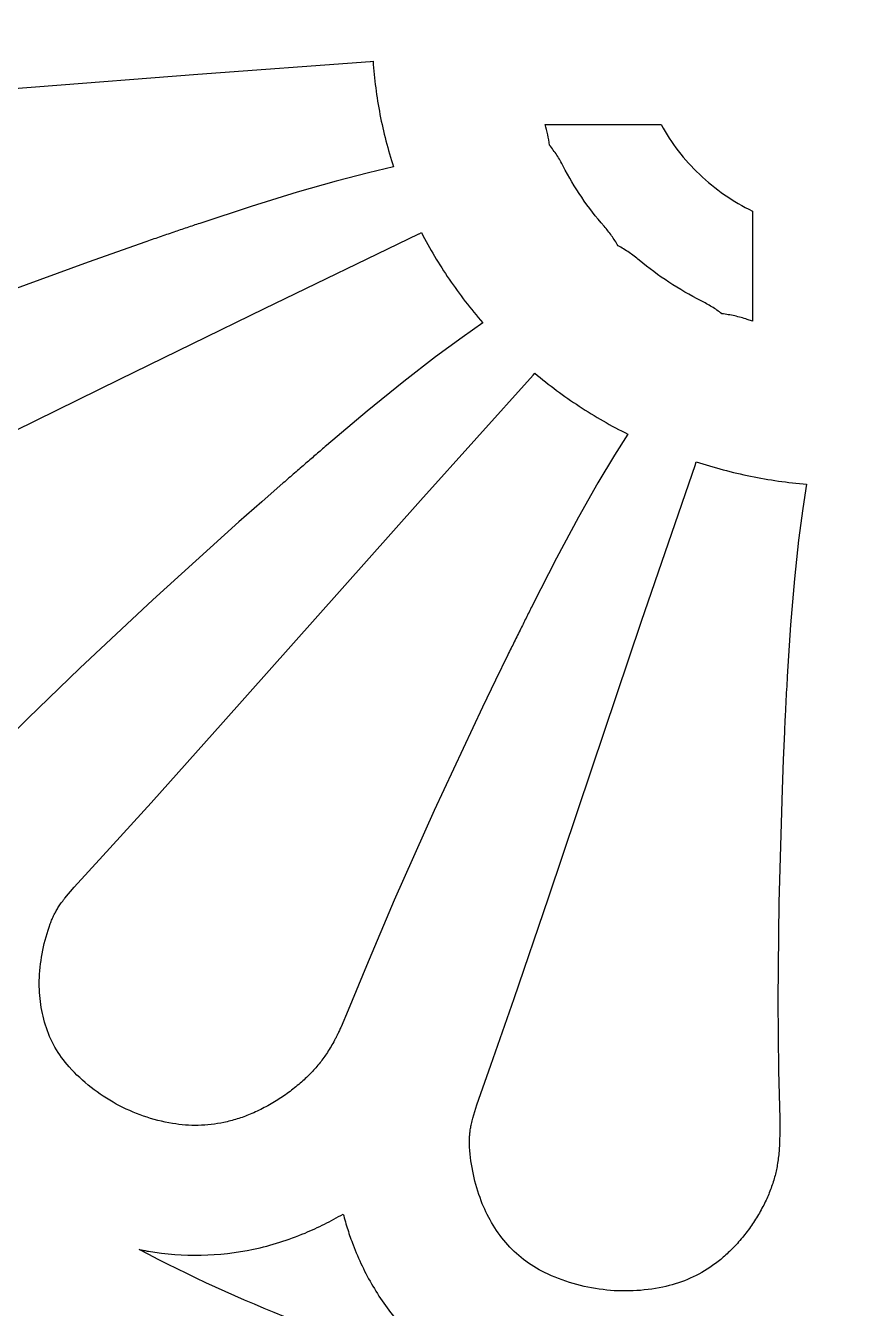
# Model space of a CAD drawing. Header units: centimetres. Extents: x -8.1 to 6.6, y -14.5 to 14.
# Drawn here: x -3.166 to -0.754, y -11.263 to -7.504 of the extents above; entities that cross this region are included whole.
import ezdxf

# ---------------------------------------------------------------- set-up
doc = ezdxf.new("R2010")
doc.units = ezdxf.units.CM
doc.header["$MEASUREMENT"] = 0
doc.layers.add('layer 1', color=7, linetype='Continuous')

msp = doc.modelspace()

# ---------------------------------------------------------------- linework, layer by layer
at = {"layer": 'layer 1', "color": 242}
for points, knots in [([(-8.06124, -0.54364), (-8.06124, -0.54364), (-8.06124, -14.49722), (-8.06124, -14.49722), (-8.06124, -14.49722), (-8.06124, -14.49722), (6.55309, -14.49722), (6.55309, -14.49722), (6.55309, -14.49722), (6.55309, -14.49722), (6.55309, -0.54364), (6.55309, -0.54364), (6.55309, -0.54364), (6.55309, -0.54364), (-8.06124, -0.54364), (-8.06124, -0.54364)], [0, 0, 0, 0, 0.2, 0.2, 0.2, 0.2, 0.4, 0.4, 0.4, 0.4, 0.6, 0.6, 0.6, 0.6, 1, 1, 1, 1]), ([(-2.14873, -7.60804), (-2.14873, -7.60804), (-2.15637, -7.60924), (-2.15637, -7.60924), (-2.15637, -7.60924), (-2.15637, -7.60924), (-2.15685, -7.6093), (-2.15685, -7.6093), (-2.15685, -7.6093), (-2.15685, -7.6093), (-2.66249, -7.64624), (-2.66249, -7.64624), (-2.66249, -7.64624), (-2.66249, -7.64624), (-3.13755, -7.68325), (-3.13755, -7.68325), (-3.13755, -7.68325), (-3.13755, -7.68325), (-3.55229, -7.71619), (-3.55229, -7.71619), (-3.55229, -7.71619), (-3.55229, -7.71619), (-3.87692, -7.74087), (-3.87692, -7.74087), (-3.87692, -7.74087), (-3.87692, -7.74087), (-4.09216, -7.75498), (-4.09216, -7.75498), (-4.09216, -7.75498), (-4.09216, -7.75498), (-4.22056, -7.76362), (-4.22056, -7.76362), (-4.22056, -7.76362), (-4.22056, -7.76362), (-4.26249, -7.76806), (-4.26249, -7.76806), (-4.26249, -7.76806), (-4.26553, -7.76847), (-4.26856, -7.76891), (-4.2716, -7.76937), (-4.2716, -7.76937), (-4.27463, -7.76984), (-4.27764, -7.77034), (-4.28067, -7.77086), (-4.28067, -7.77086), (-4.28309, -7.77128), (-4.2855, -7.77174), (-4.28791, -7.77222), (-4.28791, -7.77222), (-4.29031, -7.7727), (-4.29271, -7.7732), (-4.29511, -7.77374), (-4.29511, -7.77374), (-4.29949, -7.77472), (-4.30384, -7.77583), (-4.30816, -7.77706), (-4.30816, -7.77706), (-4.31247, -7.77828), (-4.31674, -7.77963), (-4.32098, -7.78108), (-4.32098, -7.78108), (-4.32572, -7.78272), (-4.33041, -7.78448), (-4.33506, -7.78635), (-4.33506, -7.78635), (-4.3397, -7.78821), (-4.34429, -7.79019), (-4.34883, -7.79229), (-4.34883, -7.79229), (-4.37419, -7.804), (-4.39871, -7.8175), (-4.42219, -7.83265), (-4.42219, -7.83265), (-4.44538, -7.84763), (-4.46747, -7.86424), (-4.48829, -7.88234), (-4.48829, -7.88234), (-4.50648, -7.89816), (-4.52332, -7.91546), (-4.53864, -7.93405), (-4.53864, -7.93405), (-4.55373, -7.95237), (-4.56724, -7.97192), (-4.57905, -7.99251), (-4.57905, -7.99251), (-4.59085, -8.01309), (-4.60037, -8.03491), (-4.60744, -8.05755), (-4.60744, -8.05755), (-4.61442, -8.07995), (-4.61891, -8.10305), (-4.62083, -8.12644), (-4.62083, -8.12644), (-4.62316, -8.1549), (-4.6229, -8.18352), (-4.62007, -8.21194), (-4.62007, -8.21194), (-4.61723, -8.24045), (-4.61182, -8.26865), (-4.60391, -8.29618), (-4.60391, -8.29618), (-4.59615, -8.32317), (-4.58604, -8.34942), (-4.57367, -8.37463), (-4.57367, -8.37463), (-4.56115, -8.40016), (-4.54643, -8.42454), (-4.52967, -8.44752), (-4.52967, -8.44752), (-4.51527, -8.46727), (-4.49893, -8.48553), (-4.4809, -8.50202), (-4.4809, -8.50202), (-4.46253, -8.51882), (-4.44255, -8.53377), (-4.42125, -8.54667), (-4.42125, -8.54667), (-4.40984, -8.55358), (-4.3981, -8.55995), (-4.38608, -8.56574), (-4.38608, -8.56574), (-4.37397, -8.57158), (-4.36159, -8.57684), (-4.34899, -8.58151), (-4.34899, -8.58151), (-4.33464, -8.58682), (-4.32009, -8.59153), (-4.30537, -8.59564), (-4.30537, -8.59564), (-4.29057, -8.59976), (-4.27562, -8.60327), (-4.26054, -8.60617), (-4.26054, -8.60617), (-4.24602, -8.60896), (-4.23142, -8.61119), (-4.21674, -8.61287), (-4.21674, -8.61287), (-4.20203, -8.61454), (-4.18728, -8.61566), (-4.17248, -8.61621), (-4.17248, -8.61621), (-4.15902, -8.61672), (-4.14554, -8.61667), (-4.13208, -8.61605), (-4.13208, -8.61605), (-4.11863, -8.61544), (-4.10522, -8.61426), (-4.09187, -8.61252), (-4.09187, -8.61252), (-4.08562, -8.61171), (-4.07938, -8.61076), (-4.07317, -8.60965), (-4.07317, -8.60965), (-4.06697, -8.60855), (-4.0608, -8.60732), (-4.05466, -8.60594), (-4.05466, -8.60594), (-4.04773, -8.60438), (-4.04084, -8.60267), (-4.03398, -8.60083), (-4.03398, -8.60083), (-4.02714, -8.59899), (-4.02033, -8.59701), (-4.01357, -8.59489), (-4.01357, -8.59489), (-4.01031, -8.59388), (-4.00705, -8.59283), (-4.00381, -8.59176), (-4.00381, -8.59176), (-4.00057, -8.59068), (-3.99733, -8.58959), (-3.99411, -8.58847), (-3.99411, -8.58847), (-3.9901, -8.58708), (-3.98609, -8.58567), (-3.98209, -8.58421), (-3.98209, -8.58421), (-3.97809, -8.58277), (-3.9741, -8.58131), (-3.97013, -8.57982), (-3.97013, -8.57982), (-3.97013, -8.57982), (-3.91968, -8.55991), (-3.91968, -8.55991), (-3.91968, -8.55991), (-3.91968, -8.55991), (-3.78536, -8.50372), (-3.78536, -8.50372), (-3.78536, -8.50372), (-3.78536, -8.50372), (-3.58572, -8.42241), (-3.58572, -8.42241), (-3.58572, -8.42241), (-3.58572, -8.42241), (-3.30738, -8.31565), (-3.30738, -8.31565), (-3.30738, -8.31565), (-3.30738, -8.31565), (-2.98283, -8.19703), (-2.98283, -8.19703), (-2.98283, -8.19703), (-2.98283, -8.19703), (-2.89753, -8.16679), (-2.89753, -8.16679), (-2.89753, -8.16679), (-2.89753, -8.16679), (-2.81695, -8.13862), (-2.81695, -8.13862), (-2.81695, -8.13862), (-2.80292, -8.13375), (-2.78887, -8.12889), (-2.77482, -8.12406), (-2.77482, -8.12406), (-2.76076, -8.11922), (-2.7467, -8.1144), (-2.73263, -8.1096), (-2.73263, -8.1096), (-2.71988, -8.10524), (-2.70712, -8.1009), (-2.69435, -8.09658), (-2.69435, -8.09658), (-2.68158, -8.09226), (-2.66881, -8.08796), (-2.65603, -8.08367), (-2.65603, -8.08367), (-2.65603, -8.08367), (-2.50553, -8.03432), (-2.50553, -8.03432), (-2.50553, -8.03432), (-2.50553, -8.03432), (-2.37095, -7.99269), (-2.37095, -7.99269), (-2.37095, -7.99269), (-2.37095, -7.99269), (-2.25663, -7.96026), (-2.25663, -7.96026), (-2.25663, -7.96026), (-2.25663, -7.96026), (-2.16215, -7.93578), (-2.16215, -7.93578), (-2.16215, -7.93578), (-2.16215, -7.93578), (-2.08875, -7.91805), (-2.08875, -7.91805), (-2.08875, -7.91805), (-2.10518, -7.86777), (-2.11846, -7.81652), (-2.12851, -7.76459), (-2.12851, -7.76459), (-2.13852, -7.71288), (-2.14527, -7.66059), (-2.14873, -7.60804)], [0, 0, 0, 0, 0.015625, 0.015625, 0.015625, 0.015625, 0.03125, 0.03125, 0.03125, 0.03125, 0.046875, 0.046875, 0.046875, 0.046875, 0.0625, 0.0625, 0.0625, 0.0625, 0.078125, 0.078125, 0.078125, 0.078125, 0.09375, 0.09375, 0.09375, 0.09375, 0.109375, 0.109375, 0.109375, 0.109375, 0.125, 0.125, 0.125, 0.125, 0.140625, 0.140625, 0.140625, 0.140625, 0.15625, 0.15625, 0.15625, 0.15625, 0.171875, 0.171875, 0.171875, 0.171875, 0.1875, 0.1875, 0.1875, 0.1875, 0.203125, 0.203125, 0.203125, 0.203125, 0.21875, 0.21875, 0.21875, 0.21875, 0.234375, 0.234375, 0.234375, 0.234375, 0.25, 0.25, 0.25, 0.25, 0.265625, 0.265625, 0.265625, 0.265625, 0.28125, 0.28125, 0.28125, 0.28125, 0.296875, 0.296875, 0.296875, 0.296875, 0.3125, 0.3125, 0.3125, 0.3125, 0.328125, 0.328125, 0.328125, 0.328125, 0.34375, 0.34375, 0.34375, 0.34375, 0.359375, 0.359375, 0.359375, 0.359375, 0.375, 0.375, 0.375, 0.375, 0.390625, 0.390625, 0.390625, 0.390625, 0.40625, 0.40625, 0.40625, 0.40625, 0.421875, 0.421875, 0.421875, 0.421875, 0.4375, 0.4375, 0.4375, 0.4375, 0.453125, 0.453125, 0.453125, 0.453125, 0.46875, 0.46875, 0.46875, 0.46875, 0.484375, 0.484375, 0.484375, 0.484375, 0.5, 0.5, 0.5, 0.5, 0.515625, 0.515625, 0.515625, 0.515625, 0.53125, 0.53125, 0.53125, 0.53125, 0.546875, 0.546875, 0.546875, 0.546875, 0.5625, 0.5625, 0.5625, 0.5625, 0.578125, 0.578125, 0.578125, 0.578125, 0.59375, 0.59375, 0.59375, 0.59375, 0.609375, 0.609375, 0.609375, 0.609375, 0.625, 0.625, 0.625, 0.625, 0.640625, 0.640625, 0.640625, 0.640625, 0.65625, 0.65625, 0.65625, 0.65625, 0.671875, 0.671875, 0.671875, 0.671875, 0.6875, 0.6875, 0.6875, 0.6875, 0.703125, 0.703125, 0.703125, 0.703125, 0.71875, 0.71875, 0.71875, 0.71875, 0.734375, 0.734375, 0.734375, 0.734375, 0.75, 0.75, 0.75, 0.75, 0.765625, 0.765625, 0.765625, 0.765625, 0.78125, 0.78125, 0.78125, 0.78125, 0.796875, 0.796875, 0.796875, 0.796875, 0.8125, 0.8125, 0.8125, 0.8125, 0.828125, 0.828125, 0.828125, 0.828125, 0.84375, 0.84375, 0.84375, 0.84375, 0.859375, 0.859375, 0.859375, 0.859375, 0.875, 0.875, 0.875, 0.875, 0.890625, 0.890625, 0.890625, 0.890625, 0.90625, 0.90625, 0.90625, 0.90625, 0.921875, 0.921875, 0.921875, 0.921875, 0.9375, 0.9375, 0.9375, 0.9375, 0.953125, 0.953125, 0.953125, 0.953125, 0.96875, 0.96875, 0.96875, 0.96875, 1, 1, 1, 1]), ([(-1.30525, -7.79426), (-1.30525, -7.79426), (-1.64465, -7.79426), (-1.64465, -7.79426), (-1.64465, -7.79426), (-1.64169, -7.80407), (-1.63917, -7.81401), (-1.6371, -7.82405), (-1.6371, -7.82405), (-1.63503, -7.83406), (-1.63343, -7.84416), (-1.63227, -7.85431), (-1.63227, -7.85431), (-1.62446, -7.86389), (-1.61717, -7.87388), (-1.6104, -7.88423), (-1.6104, -7.88423), (-1.6037, -7.89447), (-1.59754, -7.90506), (-1.59193, -7.91596), (-1.59193, -7.91596), (-1.57574, -7.94749), (-1.55762, -7.97799), (-1.53769, -8.00731), (-1.53769, -8.00731), (-1.51755, -8.03693), (-1.49563, -8.06531), (-1.47205, -8.09227), (-1.47205, -8.09227), (-1.46432, -8.10112), (-1.45702, -8.11035), (-1.45019, -8.11992), (-1.45019, -8.11992), (-1.44342, -8.1294), (-1.43712, -8.13921), (-1.43131, -8.14932), (-1.43131, -8.14932), (-1.42026, -8.15533), (-1.40951, -8.1619), (-1.39911, -8.16898), (-1.39911, -8.16898), (-1.3888, -8.176), (-1.37885, -8.18354), (-1.3693, -8.19157), (-1.3693, -8.19157), (-1.34167, -8.21479), (-1.31269, -8.23636), (-1.28252, -8.25617), (-1.28252, -8.25617), (-1.25203, -8.27619), (-1.22039, -8.2944), (-1.18777, -8.31072), (-1.18777, -8.31072), (-1.17707, -8.31608), (-1.16662, -8.32193), (-1.15648, -8.32828), (-1.15648, -8.32828), (-1.14641, -8.33457), (-1.13665, -8.34134), (-1.12723, -8.34857), (-1.12723, -8.34857), (-1.1146, -8.35009), (-1.10206, -8.35222), (-1.08963, -8.35497), (-1.08963, -8.35497), (-1.07726, -8.3577), (-1.06503, -8.36104), (-1.05298, -8.36497), (-1.05298, -8.36497), (-1.05298, -8.36497), (-1.03751, -8.36987), (-1.03751, -8.36987), (-1.03751, -8.36987), (-1.03751, -8.36987), (-1.03751, -8.04774), (-1.03751, -8.04774), (-1.03751, -8.04774), (-1.0945, -8.01989), (-1.14693, -7.98354), (-1.19299, -7.93994), (-1.19299, -7.93994), (-1.23778, -7.89753), (-1.27566, -7.84837), (-1.30525, -7.79426)], [0, 0, 0, 0, 0.0454545, 0.0454545, 0.0454545, 0.0454545, 0.0909091, 0.0909091, 0.0909091, 0.0909091, 0.1363636, 0.1363636, 0.1363636, 0.1363636, 0.1818182, 0.1818182, 0.1818182, 0.1818182, 0.2272727, 0.2272727, 0.2272727, 0.2272727, 0.2727273, 0.2727273, 0.2727273, 0.2727273, 0.3181818, 0.3181818, 0.3181818, 0.3181818, 0.3636364, 0.3636364, 0.3636364, 0.3636364, 0.4090909, 0.4090909, 0.4090909, 0.4090909, 0.4545455, 0.4545455, 0.4545455, 0.4545455, 0.5, 0.5, 0.5, 0.5, 0.5454545, 0.5454545, 0.5454545, 0.5454545, 0.5909091, 0.5909091, 0.5909091, 0.5909091, 0.6363636, 0.6363636, 0.6363636, 0.6363636, 0.6818182, 0.6818182, 0.6818182, 0.6818182, 0.7272727, 0.7272727, 0.7272727, 0.7272727, 0.7727273, 0.7727273, 0.7727273, 0.7727273, 0.8181818, 0.8181818, 0.8181818, 0.8181818, 0.8636364, 0.8636364, 0.8636364, 0.8636364, 0.9090909, 0.9090909, 0.9090909, 0.9090909, 1, 1, 1, 1]), ([(-2.00732, -8.1102), (-2.00732, -8.1102), (-2.0139, -8.1141), (-2.0139, -8.1141), (-2.0139, -8.1141), (-2.0139, -8.1141), (-2.01432, -8.11433), (-2.01432, -8.11433), (-2.01432, -8.11433), (-2.01432, -8.11433), (-2.46664, -8.33292), (-2.46664, -8.33292), (-2.46664, -8.33292), (-2.46664, -8.33292), (-2.89068, -8.54043), (-2.89068, -8.54043), (-2.89068, -8.54043), (-2.89068, -8.54043), (-3.26063, -8.72216), (-3.26063, -8.72216), (-3.26063, -8.72216), (-3.26063, -8.72216), (-3.55065, -8.8634), (-3.55065, -8.8634), (-3.55065, -8.8634), (-3.55065, -8.8634), (-3.74384, -8.95496), (-3.74384, -8.95496), (-3.74384, -8.95496), (-3.74384, -8.95496), (-3.85899, -9.00978), (-3.85899, -9.00978), (-3.85899, -9.00978), (-3.85899, -9.00978), (-3.89595, -9.02918), (-3.89595, -9.02918), (-3.89595, -9.02918), (-3.8986, -9.03066), (-3.90122, -9.03218), (-3.90383, -9.03371), (-3.90383, -9.03371), (-3.90644, -9.03525), (-3.90904, -9.03681), (-3.91162, -9.03839), (-3.91162, -9.03839), (-3.91368, -9.03967), (-3.91573, -9.04097), (-3.91776, -9.04229), (-3.91776, -9.04229), (-3.91979, -9.04361), (-3.9218, -9.04495), (-3.9238, -9.04632), (-3.9238, -9.04632), (-3.92745, -9.04882), (-3.93103, -9.05144), (-3.93453, -9.05416), (-3.93453, -9.05416), (-3.93802, -9.05685), (-3.94143, -9.05965), (-3.94475, -9.06255), (-3.94475, -9.06255), (-3.94847, -9.06579), (-3.95211, -9.06913), (-3.95566, -9.07255), (-3.95566, -9.07255), (-3.95919, -9.07596), (-3.96263, -9.07946), (-3.96598, -9.08306), (-3.96598, -9.08306), (-3.98471, -9.10313), (-4.00195, -9.12454), (-4.01756, -9.14712), (-4.01756, -9.14712), (-4.03297, -9.16942), (-4.04672, -9.19282), (-4.05868, -9.21714), (-4.05868, -9.21714), (-4.06913, -9.23837), (-4.07773, -9.26046), (-4.0844, -9.28316), (-4.0844, -9.28316), (-4.09102, -9.30567), (-4.09567, -9.32871), (-4.09831, -9.35203), (-4.09831, -9.35203), (-4.10094, -9.37534), (-4.10099, -9.39888), (-4.09845, -9.42221), (-4.09845, -9.42221), (-4.09589, -9.44563), (-4.09076, -9.4687), (-4.08314, -9.491), (-4.08314, -9.491), (-4.07386, -9.51816), (-4.06218, -9.54444), (-4.04824, -9.56952), (-4.04824, -9.56952), (-4.03409, -9.59495), (-4.01774, -9.61909), (-3.99937, -9.64165), (-3.99937, -9.64165), (-3.98136, -9.66377), (-3.9615, -9.68431), (-3.94, -9.70305), (-3.94, -9.70305), (-3.91816, -9.72209), (-3.89475, -9.73927), (-3.87004, -9.75439), (-3.87004, -9.75439), (-3.84879, -9.76739), (-3.82634, -9.77831), (-3.80299, -9.78699), (-3.80299, -9.78699), (-3.77936, -9.79578), (-3.75494, -9.80229), (-3.73007, -9.80644), (-3.73007, -9.80644), (-3.71675, -9.80866), (-3.70333, -9.81025), (-3.68985, -9.81123), (-3.68985, -9.81123), (-3.67637, -9.8122), (-3.66284, -9.81254), (-3.64932, -9.81226), (-3.64932, -9.81226), (-3.63394, -9.81193), (-3.61857, -9.81098), (-3.60328, -9.8094), (-3.60328, -9.8094), (-3.588, -9.80781), (-3.5728, -9.8056), (-3.5577, -9.80278), (-3.5577, -9.80278), (-3.54318, -9.80005), (-3.52876, -9.79678), (-3.5145, -9.79296), (-3.5145, -9.79296), (-3.50027, -9.78916), (-3.4862, -9.78481), (-3.47232, -9.77994), (-3.47232, -9.77994), (-3.45968, -9.77549), (-3.44723, -9.77052), (-3.43501, -9.76502), (-3.43501, -9.76502), (-3.42287, -9.75956), (-3.41096, -9.75359), (-3.39932, -9.74711), (-3.39932, -9.74711), (-3.39387, -9.74408), (-3.3885, -9.74092), (-3.38319, -9.73764), (-3.38319, -9.73764), (-3.37791, -9.73436), (-3.37271, -9.73097), (-3.36759, -9.72745), (-3.36759, -9.72745), (-3.36182, -9.72349), (-3.35613, -9.71939), (-3.35053, -9.71518), (-3.35053, -9.71518), (-3.34495, -9.71099), (-3.33945, -9.70668), (-3.33406, -9.70226), (-3.33406, -9.70226), (-3.33145, -9.70013), (-3.32887, -9.69798), (-3.3263, -9.6958), (-3.3263, -9.6958), (-3.32373, -9.69363), (-3.32118, -9.69144), (-3.31866, -9.68923), (-3.31866, -9.68923), (-3.3155, -9.68647), (-3.31237, -9.6837), (-3.30926, -9.68091), (-3.30926, -9.68091), (-3.30615, -9.67812), (-3.30306, -9.67532), (-3.29998, -9.67248), (-3.29998, -9.67248), (-3.29998, -9.67248), (-3.26136, -9.63569), (-3.26136, -9.63569), (-3.26136, -9.63569), (-3.26136, -9.63569), (-3.15983, -9.53476), (-3.15983, -9.53476), (-3.15983, -9.53476), (-3.15983, -9.53476), (-3.00802, -9.38683), (-3.00802, -9.38683), (-3.00802, -9.38683), (-3.00802, -9.38683), (-2.79372, -9.18664), (-2.79372, -9.18664), (-2.79372, -9.18664), (-2.79372, -9.18664), (-2.54149, -8.95865), (-2.54149, -8.95865), (-2.54149, -8.95865), (-2.54149, -8.95865), (-2.47482, -8.8996), (-2.47482, -8.8996), (-2.47482, -8.8996), (-2.47482, -8.8996), (-2.41169, -8.84419), (-2.41169, -8.84419), (-2.41169, -8.84419), (-2.40068, -8.83456), (-2.38965, -8.82495), (-2.37861, -8.81535), (-2.37861, -8.81535), (-2.36756, -8.80575), (-2.35651, -8.79617), (-2.34544, -8.7866), (-2.34544, -8.7866), (-2.3354, -8.77792), (-2.32536, -8.76927), (-2.3153, -8.76062), (-2.3153, -8.76062), (-2.30523, -8.75197), (-2.29516, -8.74332), (-2.28507, -8.7347), (-2.28507, -8.7347), (-2.28507, -8.7347), (-2.16584, -8.6342), (-2.16584, -8.6342), (-2.16584, -8.6342), (-2.16584, -8.6342), (-2.05822, -8.54664), (-2.05822, -8.54664), (-2.05822, -8.54664), (-2.05822, -8.54664), (-1.96562, -8.47498), (-1.96562, -8.47498), (-1.96562, -8.47498), (-1.96562, -8.47498), (-1.88816, -8.4179), (-1.88816, -8.4179), (-1.88816, -8.4179), (-1.88816, -8.4179), (-1.82746, -8.37474), (-1.82746, -8.37474), (-1.82746, -8.37474), (-1.86284, -8.33428), (-1.89572, -8.2917), (-1.92594, -8.24725), (-1.92594, -8.24725), (-1.95584, -8.20327), (-1.98302, -8.15751), (-2.00732, -8.1102)], [0, 0, 0, 0, 0.015625, 0.015625, 0.015625, 0.015625, 0.03125, 0.03125, 0.03125, 0.03125, 0.046875, 0.046875, 0.046875, 0.046875, 0.0625, 0.0625, 0.0625, 0.0625, 0.078125, 0.078125, 0.078125, 0.078125, 0.09375, 0.09375, 0.09375, 0.09375, 0.109375, 0.109375, 0.109375, 0.109375, 0.125, 0.125, 0.125, 0.125, 0.140625, 0.140625, 0.140625, 0.140625, 0.15625, 0.15625, 0.15625, 0.15625, 0.171875, 0.171875, 0.171875, 0.171875, 0.1875, 0.1875, 0.1875, 0.1875, 0.203125, 0.203125, 0.203125, 0.203125, 0.21875, 0.21875, 0.21875, 0.21875, 0.234375, 0.234375, 0.234375, 0.234375, 0.25, 0.25, 0.25, 0.25, 0.265625, 0.265625, 0.265625, 0.265625, 0.28125, 0.28125, 0.28125, 0.28125, 0.296875, 0.296875, 0.296875, 0.296875, 0.3125, 0.3125, 0.3125, 0.3125, 0.328125, 0.328125, 0.328125, 0.328125, 0.34375, 0.34375, 0.34375, 0.34375, 0.359375, 0.359375, 0.359375, 0.359375, 0.375, 0.375, 0.375, 0.375, 0.390625, 0.390625, 0.390625, 0.390625, 0.40625, 0.40625, 0.40625, 0.40625, 0.421875, 0.421875, 0.421875, 0.421875, 0.4375, 0.4375, 0.4375, 0.4375, 0.453125, 0.453125, 0.453125, 0.453125, 0.46875, 0.46875, 0.46875, 0.46875, 0.484375, 0.484375, 0.484375, 0.484375, 0.5, 0.5, 0.5, 0.5, 0.515625, 0.515625, 0.515625, 0.515625, 0.53125, 0.53125, 0.53125, 0.53125, 0.546875, 0.546875, 0.546875, 0.546875, 0.5625, 0.5625, 0.5625, 0.5625, 0.578125, 0.578125, 0.578125, 0.578125, 0.59375, 0.59375, 0.59375, 0.59375, 0.609375, 0.609375, 0.609375, 0.609375, 0.625, 0.625, 0.625, 0.625, 0.640625, 0.640625, 0.640625, 0.640625, 0.65625, 0.65625, 0.65625, 0.65625, 0.671875, 0.671875, 0.671875, 0.671875, 0.6875, 0.6875, 0.6875, 0.6875, 0.703125, 0.703125, 0.703125, 0.703125, 0.71875, 0.71875, 0.71875, 0.71875, 0.734375, 0.734375, 0.734375, 0.734375, 0.75, 0.75, 0.75, 0.75, 0.765625, 0.765625, 0.765625, 0.765625, 0.78125, 0.78125, 0.78125, 0.78125, 0.796875, 0.796875, 0.796875, 0.796875, 0.8125, 0.8125, 0.8125, 0.8125, 0.828125, 0.828125, 0.828125, 0.828125, 0.84375, 0.84375, 0.84375, 0.84375, 0.859375, 0.859375, 0.859375, 0.859375, 0.875, 0.875, 0.875, 0.875, 0.890625, 0.890625, 0.890625, 0.890625, 0.90625, 0.90625, 0.90625, 0.90625, 0.921875, 0.921875, 0.921875, 0.921875, 0.9375, 0.9375, 0.9375, 0.9375, 0.953125, 0.953125, 0.953125, 0.953125, 0.96875, 0.96875, 0.96875, 0.96875, 1, 1, 1, 1]), ([(-1.6751, -8.52256), (-1.6751, -8.52256), (-1.67961, -8.52856), (-1.67961, -8.52856), (-1.67961, -8.52856), (-1.67961, -8.52856), (-1.67991, -8.52893), (-1.67991, -8.52893), (-1.67991, -8.52893), (-1.67991, -8.52893), (-2.01005, -8.89589), (-2.01005, -8.89589), (-2.01005, -8.89589), (-2.01005, -8.89589), (-2.31851, -9.2423), (-2.31851, -9.2423), (-2.31851, -9.2423), (-2.31851, -9.2423), (-2.58734, -9.54516), (-2.58734, -9.54516), (-2.58734, -9.54516), (-2.58734, -9.54516), (-2.79859, -9.78145), (-2.79859, -9.78145), (-2.79859, -9.78145), (-2.79859, -9.78145), (-2.94032, -9.93651), (-2.94032, -9.93651), (-2.94032, -9.93651), (-2.94032, -9.93651), (-3.02469, -10.02917), (-3.02469, -10.02917), (-3.02469, -10.02917), (-3.02469, -10.02917), (-3.05106, -10.06058), (-3.05106, -10.06058), (-3.05106, -10.06058), (-3.0529, -10.06292), (-3.05473, -10.06527), (-3.05652, -10.06765), (-3.05652, -10.06765), (-3.05831, -10.07002), (-3.06009, -10.07241), (-3.06183, -10.07481), (-3.06183, -10.07481), (-3.06322, -10.07673), (-3.0646, -10.07868), (-3.06595, -10.08065), (-3.06595, -10.08065), (-3.06729, -10.08261), (-3.06861, -10.08458), (-3.0699, -10.08657), (-3.0699, -10.08657), (-3.07227, -10.09023), (-3.07453, -10.09394), (-3.07668, -10.09773), (-3.07668, -10.09773), (-3.07882, -10.10149), (-3.08084, -10.10532), (-3.08275, -10.10921), (-3.08275, -10.10921), (-3.08488, -10.11356), (-3.0869, -10.11797), (-3.08881, -10.12243), (-3.08881, -10.12243), (-3.0907, -10.12687), (-3.09248, -10.13136), (-3.09413, -10.1359), (-3.09413, -10.1359), (-3.10337, -10.16127), (-3.1107, -10.1873), (-3.11603, -10.21376), (-3.11603, -10.21376), (-3.12135, -10.24009), (-3.12467, -10.26678), (-3.12595, -10.2936), (-3.12595, -10.2936), (-3.12708, -10.31703), (-3.12617, -10.3405), (-3.12324, -10.36377), (-3.12324, -10.36377), (-3.12029, -10.38712), (-3.11533, -10.41017), (-3.10841, -10.43268), (-3.10841, -10.43268), (-3.10149, -10.4552), (-3.09212, -10.47689), (-3.08049, -10.49737), (-3.08049, -10.49737), (-3.06865, -10.5182), (-3.05461, -10.5377), (-3.03861, -10.55554), (-3.03861, -10.55554), (-3.01913, -10.57726), (-2.9978, -10.59726), (-2.97488, -10.61532), (-2.97488, -10.61532), (-2.95159, -10.63367), (-2.92679, -10.65), (-2.90074, -10.66416), (-2.90074, -10.66416), (-2.87521, -10.67803), (-2.84858, -10.68978), (-2.82112, -10.69927), (-2.82112, -10.69927), (-2.79338, -10.70886), (-2.76492, -10.71617), (-2.73599, -10.72113), (-2.73599, -10.72113), (-2.71114, -10.7254), (-2.68594, -10.72729), (-2.66072, -10.72679), (-2.66072, -10.72679), (-2.63553, -10.72629), (-2.61043, -10.7234), (-2.58579, -10.71816), (-2.58579, -10.71816), (-2.57259, -10.71535), (-2.55952, -10.71192), (-2.54665, -10.70789), (-2.54665, -10.70789), (-2.53384, -10.70388), (-2.52122, -10.69927), (-2.50884, -10.69408), (-2.50884, -10.69408), (-2.49477, -10.68816), (-2.48094, -10.68166), (-2.46741, -10.6746), (-2.46741, -10.6746), (-2.45397, -10.66759), (-2.44082, -10.66), (-2.42801, -10.65189), (-2.42801, -10.65189), (-2.41568, -10.64408), (-2.40368, -10.63579), (-2.39199, -10.62704), (-2.39199, -10.62704), (-2.3804, -10.61835), (-2.36917, -10.60921), (-2.3583, -10.59964), (-2.3583, -10.59964), (-2.34841, -10.59093), (-2.3389, -10.58179), (-2.3298, -10.57224), (-2.3298, -10.57224), (-2.32078, -10.56277), (-2.31219, -10.55291), (-2.30404, -10.54269), (-2.30404, -10.54269), (-2.30021, -10.5379), (-2.29651, -10.53302), (-2.29294, -10.52805), (-2.29294, -10.52805), (-2.28937, -10.52309), (-2.28593, -10.51807), (-2.28261, -10.51295), (-2.28261, -10.51295), (-2.27887, -10.50717), (-2.27525, -10.50132), (-2.27177, -10.49539), (-2.27177, -10.49539), (-2.26829, -10.48948), (-2.26495, -10.4835), (-2.26174, -10.47744), (-2.26174, -10.47744), (-2.26019, -10.47452), (-2.25867, -10.47159), (-2.25717, -10.46864), (-2.25717, -10.46864), (-2.25567, -10.4657), (-2.2542, -10.46275), (-2.25275, -10.45979), (-2.25275, -10.45979), (-2.25094, -10.45609), (-2.24916, -10.45239), (-2.2474, -10.44866), (-2.2474, -10.44866), (-2.24564, -10.44496), (-2.24391, -10.44124), (-2.24221, -10.4375), (-2.24221, -10.4375), (-2.24221, -10.4375), (-2.2213, -10.38942), (-2.2213, -10.38942), (-2.2213, -10.38942), (-2.2213, -10.38942), (-2.16801, -10.25913), (-2.16801, -10.25913), (-2.16801, -10.25913), (-2.16801, -10.25913), (-2.08715, -10.06707), (-2.08715, -10.06707), (-2.08715, -10.06707), (-2.08715, -10.06707), (-1.96952, -9.80395), (-1.96952, -9.80395), (-1.96952, -9.80395), (-1.96952, -9.80395), (-1.82801, -9.5013), (-1.82801, -9.5013), (-1.82801, -9.5013), (-1.82801, -9.5013), (-1.79013, -9.42242), (-1.79013, -9.42242), (-1.79013, -9.42242), (-1.79013, -9.42242), (-1.75405, -9.34819), (-1.75405, -9.34819), (-1.75405, -9.34819), (-1.74773, -9.33528), (-1.7414, -9.32237), (-1.73506, -9.30949), (-1.73506, -9.30949), (-1.72871, -9.29659), (-1.72234, -9.2837), (-1.71595, -9.27083), (-1.71595, -9.27083), (-1.71017, -9.25914), (-1.70436, -9.24748), (-1.69854, -9.23581), (-1.69854, -9.23581), (-1.69271, -9.22415), (-1.68687, -9.2125), (-1.68101, -9.20085), (-1.68101, -9.20085), (-1.68101, -9.20085), (-1.6112, -9.0645), (-1.6112, -9.0645), (-1.6112, -9.0645), (-1.6112, -9.0645), (-1.54692, -8.94435), (-1.54692, -8.94435), (-1.54692, -8.94435), (-1.54692, -8.94435), (-1.49013, -8.84435), (-1.49013, -8.84435), (-1.49013, -8.84435), (-1.49013, -8.84435), (-1.44149, -8.76336), (-1.44149, -8.76336), (-1.44149, -8.76336), (-1.44149, -8.76336), (-1.40274, -8.70134), (-1.40274, -8.70134), (-1.40274, -8.70134), (-1.45168, -8.67686), (-1.49914, -8.64952), (-1.54489, -8.6195), (-1.54489, -8.6195), (-1.59016, -8.58978), (-1.63364, -8.55741), (-1.6751, -8.52256)], [0, 0, 0, 0, 0.015625, 0.015625, 0.015625, 0.015625, 0.03125, 0.03125, 0.03125, 0.03125, 0.046875, 0.046875, 0.046875, 0.046875, 0.0625, 0.0625, 0.0625, 0.0625, 0.078125, 0.078125, 0.078125, 0.078125, 0.09375, 0.09375, 0.09375, 0.09375, 0.109375, 0.109375, 0.109375, 0.109375, 0.125, 0.125, 0.125, 0.125, 0.140625, 0.140625, 0.140625, 0.140625, 0.15625, 0.15625, 0.15625, 0.15625, 0.171875, 0.171875, 0.171875, 0.171875, 0.1875, 0.1875, 0.1875, 0.1875, 0.203125, 0.203125, 0.203125, 0.203125, 0.21875, 0.21875, 0.21875, 0.21875, 0.234375, 0.234375, 0.234375, 0.234375, 0.25, 0.25, 0.25, 0.25, 0.265625, 0.265625, 0.265625, 0.265625, 0.28125, 0.28125, 0.28125, 0.28125, 0.296875, 0.296875, 0.296875, 0.296875, 0.3125, 0.3125, 0.3125, 0.3125, 0.328125, 0.328125, 0.328125, 0.328125, 0.34375, 0.34375, 0.34375, 0.34375, 0.359375, 0.359375, 0.359375, 0.359375, 0.375, 0.375, 0.375, 0.375, 0.390625, 0.390625, 0.390625, 0.390625, 0.40625, 0.40625, 0.40625, 0.40625, 0.421875, 0.421875, 0.421875, 0.421875, 0.4375, 0.4375, 0.4375, 0.4375, 0.453125, 0.453125, 0.453125, 0.453125, 0.46875, 0.46875, 0.46875, 0.46875, 0.484375, 0.484375, 0.484375, 0.484375, 0.5, 0.5, 0.5, 0.5, 0.515625, 0.515625, 0.515625, 0.515625, 0.53125, 0.53125, 0.53125, 0.53125, 0.546875, 0.546875, 0.546875, 0.546875, 0.5625, 0.5625, 0.5625, 0.5625, 0.578125, 0.578125, 0.578125, 0.578125, 0.59375, 0.59375, 0.59375, 0.59375, 0.609375, 0.609375, 0.609375, 0.609375, 0.625, 0.625, 0.625, 0.625, 0.640625, 0.640625, 0.640625, 0.640625, 0.65625, 0.65625, 0.65625, 0.65625, 0.671875, 0.671875, 0.671875, 0.671875, 0.6875, 0.6875, 0.6875, 0.6875, 0.703125, 0.703125, 0.703125, 0.703125, 0.71875, 0.71875, 0.71875, 0.71875, 0.734375, 0.734375, 0.734375, 0.734375, 0.75, 0.75, 0.75, 0.75, 0.765625, 0.765625, 0.765625, 0.765625, 0.78125, 0.78125, 0.78125, 0.78125, 0.796875, 0.796875, 0.796875, 0.796875, 0.8125, 0.8125, 0.8125, 0.8125, 0.828125, 0.828125, 0.828125, 0.828125, 0.84375, 0.84375, 0.84375, 0.84375, 0.859375, 0.859375, 0.859375, 0.859375, 0.875, 0.875, 0.875, 0.875, 0.890625, 0.890625, 0.890625, 0.890625, 0.90625, 0.90625, 0.90625, 0.90625, 0.921875, 0.921875, 0.921875, 0.921875, 0.9375, 0.9375, 0.9375, 0.9375, 0.953125, 0.953125, 0.953125, 0.953125, 0.96875, 0.96875, 0.96875, 0.96875, 1, 1, 1, 1]), ([(-1.20263, -8.78233), (-1.20263, -8.78233), (-1.20439, -8.78952), (-1.20439, -8.78952), (-1.20439, -8.78952), (-1.20439, -8.78952), (-1.20452, -8.78997), (-1.20452, -8.78997), (-1.20452, -8.78997), (-1.20452, -8.78997), (-1.36222, -9.24943), (-1.36222, -9.24943), (-1.36222, -9.24943), (-1.36222, -9.24943), (-1.50814, -9.68201), (-1.50814, -9.68201), (-1.50814, -9.68201), (-1.50814, -9.68201), (-1.63493, -10.05989), (-1.63493, -10.05989), (-1.63493, -10.05989), (-1.63493, -10.05989), (-1.73525, -10.35526), (-1.73525, -10.35526), (-1.73525, -10.35526), (-1.73525, -10.35526), (-1.80394, -10.55022), (-1.80394, -10.55022), (-1.80394, -10.55022), (-1.80394, -10.55022), (-1.8447, -10.66661), (-1.8447, -10.66661), (-1.8447, -10.66661), (-1.8447, -10.66661), (-1.85644, -10.70524), (-1.85644, -10.70524), (-1.85644, -10.70524), (-1.85722, -10.70808), (-1.85795, -10.71092), (-1.85866, -10.71376), (-1.85866, -10.71376), (-1.85937, -10.71661), (-1.86004, -10.71946), (-1.86069, -10.72232), (-1.86069, -10.72232), (-1.8612, -10.72461), (-1.86169, -10.72691), (-1.86214, -10.72921), (-1.86214, -10.72921), (-1.8626, -10.73152), (-1.86303, -10.73382), (-1.86342, -10.73614), (-1.86342, -10.73614), (-1.86415, -10.74037), (-1.86474, -10.74463), (-1.8652, -10.7489), (-1.8652, -10.7489), (-1.86567, -10.75317), (-1.866, -10.75744), (-1.8662, -10.76173), (-1.8662, -10.76173), (-1.86666, -10.77134), (-1.86659, -10.78095), (-1.866, -10.79054), (-1.866, -10.79054), (-1.86435, -10.81735), (-1.86069, -10.844), (-1.85503, -10.87026), (-1.85503, -10.87026), (-1.84934, -10.89666), (-1.84167, -10.92259), (-1.8321, -10.94784), (-1.8321, -10.94784), (-1.82374, -10.9699), (-1.8135, -10.99121), (-1.80152, -11.01153), (-1.80152, -11.01153), (-1.78936, -11.03213), (-1.7755, -11.05166), (-1.76006, -11.06994), (-1.76006, -11.06994), (-1.74461, -11.08823), (-1.72727, -11.10484), (-1.70833, -11.1195), (-1.70833, -11.1195), (-1.68902, -11.13443), (-1.66822, -11.14733), (-1.64626, -11.15798), (-1.64626, -11.15798), (-1.61952, -11.17094), (-1.59175, -11.18167), (-1.56323, -11.19001), (-1.56323, -11.19001), (-1.53445, -11.19844), (-1.50504, -11.20446), (-1.47528, -11.20804), (-1.47528, -11.20804), (-1.44611, -11.21155), (-1.41671, -11.21267), (-1.38737, -11.21142), (-1.38737, -11.21142), (-1.35807, -11.21017), (-1.32892, -11.20654), (-1.3002, -11.20058), (-1.3002, -11.20058), (-1.27553, -11.19544), (-1.25142, -11.18797), (-1.22817, -11.17824), (-1.22817, -11.17824), (-1.20524, -11.16866), (-1.18329, -11.15686), (-1.16262, -11.14303), (-1.16262, -11.14303), (-1.15156, -11.13562), (-1.14085, -11.12769), (-1.13056, -11.11924), (-1.13056, -11.11924), (-1.12035, -11.11088), (-1.11055, -11.10203), (-1.10121, -11.09271), (-1.10121, -11.09271), (-1.09057, -11.08212), (-1.08041, -11.07106), (-1.07073, -11.05959), (-1.07073, -11.05959), (-1.06113, -11.04821), (-1.05203, -11.03642), (-1.04346, -11.02424), (-1.04346, -11.02424), (-1.03521, -11.01253), (-1.02744, -11.0005), (-1.02016, -10.98816), (-1.02016, -10.98816), (-1.01294, -10.9759), (-1.00622, -10.96335), (-1.00003, -10.95054), (-1.00003, -10.95054), (-0.99439, -10.93888), (-0.98928, -10.92698), (-0.98471, -10.91486), (-0.98471, -10.91486), (-0.98017, -10.9028), (-0.97618, -10.89054), (-0.97275, -10.87813), (-0.97275, -10.87813), (-0.97115, -10.87231), (-0.96969, -10.86645), (-0.96838, -10.86056), (-0.96838, -10.86056), (-0.96707, -10.85468), (-0.96591, -10.84877), (-0.9649, -10.84283), (-0.9649, -10.84283), (-0.96376, -10.83613), (-0.96277, -10.82941), (-0.96193, -10.82267), (-0.96193, -10.82267), (-0.96109, -10.81594), (-0.96041, -10.80918), (-0.95987, -10.80241), (-0.95987, -10.80241), (-0.95936, -10.7959), (-0.95894, -10.78936), (-0.95864, -10.78283), (-0.95864, -10.78283), (-0.95828, -10.77468), (-0.95801, -10.76654), (-0.95786, -10.75839), (-0.95786, -10.75839), (-0.95786, -10.75839), (-0.95785, -10.70635), (-0.95785, -10.70635), (-0.95785, -10.70635), (-0.95785, -10.70635), (-0.96091, -10.56653), (-0.96091, -10.56653), (-0.96091, -10.56653), (-0.96091, -10.56653), (-0.9633, -10.35959), (-0.9633, -10.35959), (-0.9633, -10.35959), (-0.9633, -10.35959), (-0.96026, -10.07359), (-0.96026, -10.07359), (-0.96026, -10.07359), (-0.96026, -10.07359), (-0.95101, -9.74235), (-0.95101, -9.74235), (-0.95101, -9.74235), (-0.95101, -9.74235), (-0.94767, -9.65565), (-0.94767, -9.65565), (-0.94767, -9.65565), (-0.94767, -9.65565), (-0.94414, -9.57391), (-0.94414, -9.57391), (-0.94414, -9.57391), (-0.94349, -9.55968), (-0.94282, -9.54545), (-0.94213, -9.53122), (-0.94213, -9.53122), (-0.94144, -9.51699), (-0.94073, -9.50277), (-0.94, -9.48854), (-0.94, -9.48854), (-0.93934, -9.47563), (-0.93866, -9.46274), (-0.93796, -9.44984), (-0.93796, -9.44984), (-0.93726, -9.43694), (-0.93655, -9.42404), (-0.9358, -9.41115), (-0.9358, -9.41115), (-0.9358, -9.41115), (-0.92605, -9.2597), (-0.92605, -9.2597), (-0.92605, -9.2597), (-0.92605, -9.2597), (-0.91489, -9.12525), (-0.91489, -9.12525), (-0.91489, -9.12525), (-0.91489, -9.12525), (-0.90257, -9.01215), (-0.90257, -9.01215), (-0.90257, -9.01215), (-0.90257, -9.01215), (-0.89013, -8.91958), (-0.89013, -8.91958), (-0.89013, -8.91958), (-0.89013, -8.91958), (-0.87924, -8.84814), (-0.87924, -8.84814), (-0.87924, -8.84814), (-0.93429, -8.84337), (-0.98902, -8.83546), (-1.04318, -8.82444), (-1.04318, -8.82444), (-1.09709, -8.81346), (-1.15033, -8.79941), (-1.20263, -8.78233)], [0, 0, 0, 0, 0.0163934, 0.0163934, 0.0163934, 0.0163934, 0.0327869, 0.0327869, 0.0327869, 0.0327869, 0.0491803, 0.0491803, 0.0491803, 0.0491803, 0.0655738, 0.0655738, 0.0655738, 0.0655738, 0.0819672, 0.0819672, 0.0819672, 0.0819672, 0.0983607, 0.0983607, 0.0983607, 0.0983607, 0.1147541, 0.1147541, 0.1147541, 0.1147541, 0.1311475, 0.1311475, 0.1311475, 0.1311475, 0.147541, 0.147541, 0.147541, 0.147541, 0.1639344, 0.1639344, 0.1639344, 0.1639344, 0.1803279, 0.1803279, 0.1803279, 0.1803279, 0.1967213, 0.1967213, 0.1967213, 0.1967213, 0.2131148, 0.2131148, 0.2131148, 0.2131148, 0.2295082, 0.2295082, 0.2295082, 0.2295082, 0.2459016, 0.2459016, 0.2459016, 0.2459016, 0.2622951, 0.2622951, 0.2622951, 0.2622951, 0.2786885, 0.2786885, 0.2786885, 0.2786885, 0.295082, 0.295082, 0.295082, 0.295082, 0.3114754, 0.3114754, 0.3114754, 0.3114754, 0.3278689, 0.3278689, 0.3278689, 0.3278689, 0.3442623, 0.3442623, 0.3442623, 0.3442623, 0.3606557, 0.3606557, 0.3606557, 0.3606557, 0.3770492, 0.3770492, 0.3770492, 0.3770492, 0.3934426, 0.3934426, 0.3934426, 0.3934426, 0.4098361, 0.4098361, 0.4098361, 0.4098361, 0.4262295, 0.4262295, 0.4262295, 0.4262295, 0.442623, 0.442623, 0.442623, 0.442623, 0.4590164, 0.4590164, 0.4590164, 0.4590164, 0.4754098, 0.4754098, 0.4754098, 0.4754098, 0.4918033, 0.4918033, 0.4918033, 0.4918033, 0.5081967, 0.5081967, 0.5081967, 0.5081967, 0.5245902, 0.5245902, 0.5245902, 0.5245902, 0.5409836, 0.5409836, 0.5409836, 0.5409836, 0.557377, 0.557377, 0.557377, 0.557377, 0.5737705, 0.5737705, 0.5737705, 0.5737705, 0.5901639, 0.5901639, 0.5901639, 0.5901639, 0.6065574, 0.6065574, 0.6065574, 0.6065574, 0.6229508, 0.6229508, 0.6229508, 0.6229508, 0.6393443, 0.6393443, 0.6393443, 0.6393443, 0.6557377, 0.6557377, 0.6557377, 0.6557377, 0.6721311, 0.6721311, 0.6721311, 0.6721311, 0.6885246, 0.6885246, 0.6885246, 0.6885246, 0.704918, 0.704918, 0.704918, 0.704918, 0.7213115, 0.7213115, 0.7213115, 0.7213115, 0.7377049, 0.7377049, 0.7377049, 0.7377049, 0.7540984, 0.7540984, 0.7540984, 0.7540984, 0.7704918, 0.7704918, 0.7704918, 0.7704918, 0.7868852, 0.7868852, 0.7868852, 0.7868852, 0.8032787, 0.8032787, 0.8032787, 0.8032787, 0.8196721, 0.8196721, 0.8196721, 0.8196721, 0.8360656, 0.8360656, 0.8360656, 0.8360656, 0.852459, 0.852459, 0.852459, 0.852459, 0.8688525, 0.8688525, 0.8688525, 0.8688525, 0.8852459, 0.8852459, 0.8852459, 0.8852459, 0.9016393, 0.9016393, 0.9016393, 0.9016393, 0.9180328, 0.9180328, 0.9180328, 0.9180328, 0.9344262, 0.9344262, 0.9344262, 0.9344262, 0.9508197, 0.9508197, 0.9508197, 0.9508197, 0.9672131, 0.9672131, 0.9672131, 0.9672131, 1, 1, 1, 1]), ([(-2.83355, -11.09043), (-2.68673, -11.16814), (-2.53561, -11.23743), (-2.3809, -11.29793), (-2.3809, -11.29793), (-2.22503, -11.3589), (-2.06582, -11.411), (-1.90406, -11.45398), (-1.90406, -11.45398), (-1.93551, -11.43392), (-1.96542, -11.41153), (-1.99352, -11.387), (-1.99352, -11.387), (-2.02124, -11.3628), (-2.04707, -11.33655), (-2.07081, -11.30845), (-2.07081, -11.30845), (-2.10004, -11.27383), (-2.12631, -11.23681), (-2.14934, -11.19779), (-2.14934, -11.19779), (-2.17205, -11.15929), (-2.19144, -11.11893), (-2.20729, -11.07714), (-2.20729, -11.07714), (-2.21293, -11.06225), (-2.21818, -11.04723), (-2.22303, -11.03207), (-2.22303, -11.03207), (-2.22787, -11.01696), (-2.23231, -11.00173), (-2.23635, -10.98638), (-2.23635, -10.98638), (-2.25428, -10.99685), (-2.27254, -11.00673), (-2.29112, -11.016), (-2.29112, -11.016), (-2.30979, -11.02533), (-2.32877, -11.03403), (-2.34801, -11.04211), (-2.34801, -11.04211), (-2.37228, -11.05231), (-2.39702, -11.06136), (-2.42215, -11.06921), (-2.42215, -11.06921), (-2.44741, -11.07713), (-2.47303, -11.08384), (-2.49893, -11.08935), (-2.49893, -11.08935), (-2.54942, -11.10008), (-2.60081, -11.106), (-2.65242, -11.10703), (-2.65242, -11.10703), (-2.70407, -11.10805), (-2.75569, -11.10418), (-2.80661, -11.09545), (-2.80661, -11.09545), (-2.81111, -11.09467), (-2.81561, -11.09387), (-2.82009, -11.09303), (-2.82009, -11.09303), (-2.82458, -11.09219), (-2.82907, -11.09133), (-2.83355, -11.09043)], [0, 0, 0, 0, 0.0588235, 0.0588235, 0.0588235, 0.0588235, 0.1176471, 0.1176471, 0.1176471, 0.1176471, 0.1764706, 0.1764706, 0.1764706, 0.1764706, 0.2352941, 0.2352941, 0.2352941, 0.2352941, 0.2941176, 0.2941176, 0.2941176, 0.2941176, 0.3529412, 0.3529412, 0.3529412, 0.3529412, 0.4117647, 0.4117647, 0.4117647, 0.4117647, 0.4705882, 0.4705882, 0.4705882, 0.4705882, 0.5294118, 0.5294118, 0.5294118, 0.5294118, 0.5882353, 0.5882353, 0.5882353, 0.5882353, 0.6470588, 0.6470588, 0.6470588, 0.6470588, 0.7058824, 0.7058824, 0.7058824, 0.7058824, 0.7647059, 0.7647059, 0.7647059, 0.7647059, 0.8235294, 0.8235294, 0.8235294, 0.8235294, 0.8823529, 0.8823529, 0.8823529, 0.8823529, 1, 1, 1, 1])]:
    msp.add_open_spline(points, degree=3, knots=knots, dxfattribs=at)

doc.saveas('drawing.dxf')
